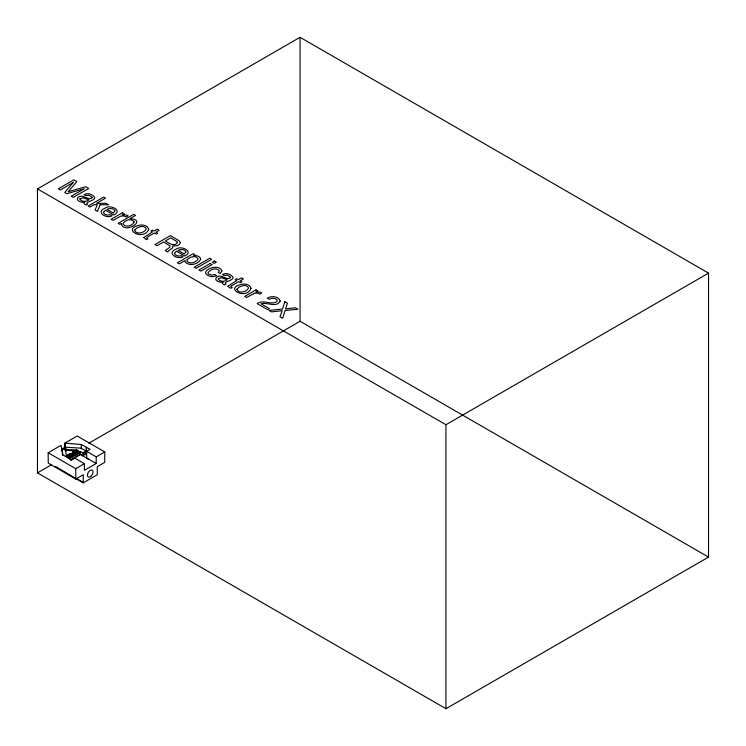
<?xml version="1.0" encoding="UTF-8"?>
<svg xmlns="http://www.w3.org/2000/svg" width="746" height="746" viewBox="0 0 746 746"><rect width="100%" height="100%" fill="white"/><g stroke="black" fill="none" stroke-linecap="round" stroke-linejoin="round"><path stroke-width="1.12" d="M64.781 447.591L64.781 443.171L77.192 436L104.766 451.917L104.71 462.371L97.25 466.679L97.297 474.726L83.188 482.876L55.614 466.464M83.188 482.876L83.282 474.736L75.812 479.053L48.248 463.135L48.154 452.766L60.995 445.353L62.972 454.901L71.411 460.002L74.74 458.119L84.382 463.686L84.382 470.316L96.206 463.49L96.206 456.86L86.657 451.349L86.657 457.979L88.615 459.247L80.409 454.51L70.721 460.105M37.468 188.906L300.06 37.3L708.532 273.129L708.532 557.094L445.94 708.7L37.468 472.871L37.468 188.906L445.94 424.735L708.532 273.129M66.385 456.683L65.713 450.537L62.431 448.635L61.536 449.157L61.881 451.237M64.072 447.693L67.354 449.586L76.521 449.978L79.794 451.871L79.794 452.729L76.521 450.826L67.354 450.435L64.072 448.542L64.072 447.693L64.967 447.171L81.211 448.178L86.172 451.041L86.172 452.925M64.072 448.542L62.431 449.493L62.431 448.635M67.14 455.293L71.467 457.54L70.711 457.969L70.711 457.028L67.14 455.293L67.14 456.244L67.429 455.125M68.473 454.528C67.364 456.496 69.62 452.971 71.756 456.421L71.756 457.373L72.502 455.993L69.219 454.09L69.219 455.041L72.502 456.934M69.219 454.09L72.8 455.825L72.8 456.766L73.546 456.338L73.546 455.386L70.264 453.493L70.264 454.445L73.546 456.338M70.264 453.493L73.835 455.219L73.835 456.17L75.635 455.135L75.635 454.183L72.353 452.29L72.353 453.242L75.635 455.135M72.353 452.29L75.924 454.016L75.924 454.967L76.67 454.528L76.67 453.587L73.388 451.684L73.388 452.635L76.67 454.528M73.388 451.684L77.715 453.932L76.969 454.361L76.67 453.587M74.432 451.088L78.759 453.326L78.004 453.764L78.004 452.813L74.432 451.088L74.432 452.029L74.721 450.92M75.766 450.314C74.656 452.29 76.913 448.756 79.048 452.216L79.048 453.158L79.794 452.729M37.468 472.871L51.549 464.739M76.521 450.267L77.146 449.903M88.774 443.245L300.06 321.265L708.532 557.094M69.219 455.041L69.518 453.922M70.264 454.445L70.553 453.326M72.353 453.242L75.924 454.967M73.388 452.635L73.686 451.517M68.184 454.696L71.756 456.421M75.477 450.481L79.048 452.216M79.794 451.871L80.503 451.461L82.965 452.887L86.172 451.041M70.422 457.195L70.422 458.137L68.884 458.175L71.346 459.601M70.814 459.89L80.503 454.295L82.965 455.722L86.172 453.866M86.657 451.349L90.107 449.353L81.305 444.504L64.781 443.171M48.154 452.766L75.719 468.684L84.382 463.686M96.206 456.86L104.766 451.917M86.657 457.979L96.206 463.49M66.385 455.825L70.422 458.137M76.297 478.4L83.188 482.373M62.226 453.326L62.58 455.405M75.719 468.684L75.812 479.053M445.94 424.735L445.94 708.7M300.06 37.3L300.06 321.265M86.489 447.264L86.489 452.794M86.284 447.367L86.284 452.897M82.965 452.887L82.965 455.722M81.305 444.504L81.305 448.924M80.503 451.461L80.503 454.295M78.759 452.384L78.759 453.326M77.715 452.981L77.715 453.932M76.521 449.978L76.521 450.826M72.642 452.123L72.642 453.064M71.467 456.589L71.467 457.54M67.354 449.586L67.354 450.435M65.713 450.537L65.713 451.386M65.191 443.404L65.191 447.824M84.68 453.913A1.156 0.671 -60 0 1 83.72 453.717A1.156 0.671 -60 0 1 84.373 452.235A1.156 0.671 -60 0 1 85.333 452.43M221.916 270.891L220.154 273.577L218.308 272.504L219.277 271.059L219.007 270.304C215.827 267.404 210.409 269.343 208.162 272.476A3.301 1.902 0 0 0 208.61 273.996L211.855 275.125L214.801 274.528L216.648 275.6L214.139 276.402A5.492 3.171 0 0 1 210.633 276.458C195.89 272.187 218.513 261.902 221.916 270.891M143.708 237.536L146.458 239.699L147.96 238.832L146.636 237.974L147.027 237.284L154.422 233.022L156.231 234.067L157.779 233.162L155.97 232.118L159.131 230.3L157.21 229.19L154.049 231.008L152.52 230.122L150.962 231.027L152.492 231.913L143.708 237.536M227.94 286.166L230.701 288.338L232.202 287.471L230.878 286.613L231.269 285.923L238.664 281.652L240.464 282.697L242.021 281.801L240.212 280.757L243.373 278.929L241.452 277.82L238.291 279.647L236.752 278.762L235.204 279.657L236.734 280.543L227.94 286.166M103.517 212.265C103.862 215.109 108.021 215.417 110.24 214.689L112.105 215.771C106.342 219.091 94.975 212.013 105.214 208.106C110.138 204.059 123.276 210.624 113.765 214.997L105.475 210.204L103.517 212.265M174.527 253.267C174.862 256.102 179.021 256.41 181.241 255.682L183.115 256.764C177.343 260.084 165.976 253.006 176.215 249.099C181.138 245.052 194.277 251.616 184.775 255.99L176.476 251.197L174.527 253.267M92.075 197.28L92.019 197.904C87.841 200.935 82.414 193.214 77.957 197.522C75.262 201.084 82.209 202.744 84.755 202.343L84.037 203.145L84.774 204.367L86.275 205.019L87.674 204.199C83.58 202.287 94.5 200.814 94.77 197.849L94.667 197.289C92.439 194.091 87.562 192.571 84.065 194.594L85.837 195.62L89.054 195.256L92.075 197.28M230.477 277.176L230.421 277.81C226.243 280.841 220.816 273.111 216.359 277.428C213.654 280.99 220.611 282.65 223.157 282.249L222.439 283.042L223.175 284.273L224.677 284.916L226.075 284.105C221.982 282.193 232.901 280.72 233.172 277.754L233.069 277.195C230.84 273.996 225.963 272.476 222.467 274.5L224.238 275.526L227.455 275.162L230.477 277.176M134.709 230.113L134.644 230.682C137.04 234.953 144.407 232.808 146.225 229.05L145.619 227.8L143.913 226.793A3.665 2.117 0 0 0 140.938 226.523L136.938 227.912L134.709 230.113M237.014 289.178L236.939 289.737C239.335 294.017 246.702 291.873 248.521 288.105L247.924 286.856L246.208 285.858A3.665 2.117 0 0 0 243.233 285.578L239.233 286.977L237.014 289.178M180.373 242.646L179.627 244.334L177.119 245.77L172.634 246.003L172.596 248.017L168.409 250.87L167.785 252.017L165.202 250.525L169.734 247.327L170.041 245.956L163.654 241.937L156.986 245.779L154.888 244.567L170.414 235.605L179.096 240.762L180.373 242.646M134.205 221.935C132.741 225.721 125.841 227.931 123.127 224.164L123.09 223.474C124.983 219.939 131.921 217.907 134.205 221.935M121.318 223.52C123.398 235.009 148.613 219.828 129.916 218.662L135.548 215.407L133.702 214.344L118.11 223.343L119.873 224.35L121.318 223.52M85.566 454.118C86.387 456.515 87.385 451.19 85.566 454.118M148.762 229.264C143.53 241.956 119.919 228.248 140.938 225.022A6.611 3.814 0 0 1 145.256 225.684L147.484 226.943L148.762 229.264M251.057 288.329C245.835 301.02 222.215 287.303 243.233 284.077A6.611 3.814 0 0 1 247.551 284.739L249.779 286.007L251.057 288.329M80.027 198.725L79.915 199.303C81.855 202.101 86.433 201.886 88.923 199.835L83.076 197.802L80.027 198.725M218.429 278.631L218.317 279.209C220.256 282.007 224.835 281.792 227.325 279.741L221.478 277.708L218.429 278.631M114.912 210.931L113.327 212.992L107.032 209.365C109.42 208.134 113.784 207.938 114.912 210.931M185.913 251.924L184.327 253.985L178.042 250.358C180.42 249.127 184.784 248.931 185.913 251.924M177.417 242.525C174.853 247.318 168.307 242.972 165.407 240.921L170.713 237.862L176.737 241.434L177.417 242.525M280.207 301.002C276.607 308.229 266.993 301.841 261.072 303.799L269.343 308.574L267.544 309.609L257.146 303.613C263.301 299.09 271.152 305.552 277.074 301.533L277.046 299.799L275.06 298.531L271.87 298.288L269.222 299.305L267.292 298.186C271.162 295.658 278.668 296.05 280.207 301.002M200.655 259.31C198.222 264.504 188.971 266.602 185.12 261.818L185.083 260.531L179.301 263.879L177.389 262.779L193.177 253.659L195.032 254.731L193.531 255.598C196.17 255.356 200.432 256.037 200.655 259.31M284.841 301.664L282.482 309.04L268.961 310.429L271.497 311.893L282.184 310.69L279.983 316.798L282.594 318.3L285.093 310.55L297.878 309.189L295.369 307.744L285.494 308.9L287.471 303.184L284.841 301.664M100.039 204.721L97.53 211.454L95.096 210.055L97.278 204.712L94.22 204.637L89.968 207.09L88.14 206.036L103.675 197.065L105.503 198.128L96.486 203.332L106.174 203.369L108.608 204.777L100.039 204.721M187.162 259.701L186.892 261.063C189.671 264.644 195.937 262.601 197.97 259.198L197.951 258.508C195.331 254.918 189.708 256.997 187.162 259.701M73.36 182.378L64.725 192.515L66.804 193.718L84.335 188.71L71.196 196.254L73.192 197.401L88.727 188.44L85.743 186.714L68.184 191.741L76.847 181.586L73.835 179.842L58.309 188.813L60.314 189.969L73.36 182.378M122.428 212.759L111.107 219.296L113.01 220.387L120.852 216.088L124.06 215.986L126.13 216.974L128.135 215.818L126.307 214.941L122.279 214.932L124.237 213.794L122.428 212.759M209.682 258.275L194.146 267.236L196.058 268.336L211.584 259.366L209.682 258.275M210.176 263.478L198.912 269.987L200.842 271.106L212.116 264.597L210.176 263.478M214.438 261.016L212.284 262.266L214.214 263.375L216.377 262.135L214.438 261.016M256.018 289.886L244.697 296.423L246.6 297.514L254.442 293.215L257.65 293.113L259.72 294.111L261.725 292.945L259.897 292.068L255.869 292.059L257.827 290.931L256.018 289.886M90.788 476.414A3.944 2.275 -60 0 0 92.336 470.232A3.944 2.275 -60 0 0 87.599 474.055A3.944 2.275 -60 0 0 90.788 476.414"/></g></svg>
